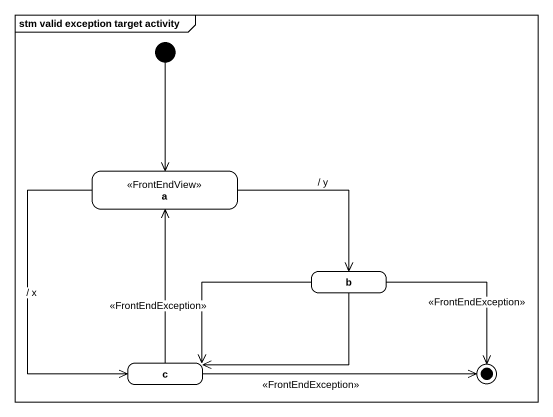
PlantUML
@startuml
mainframe stm valid exception target activity
hide empty description
state a <<FrontEndView>>
state b
state c
[*] --> a
a -right-> b : / y
a --> c : / x
b -left-> c
b -left-> c : <<FrontEndException>>
c -up-> a : <<FrontEndException>>
b --> [*] : <<FrontEndException>>
c -right-> [*]
@enduml
